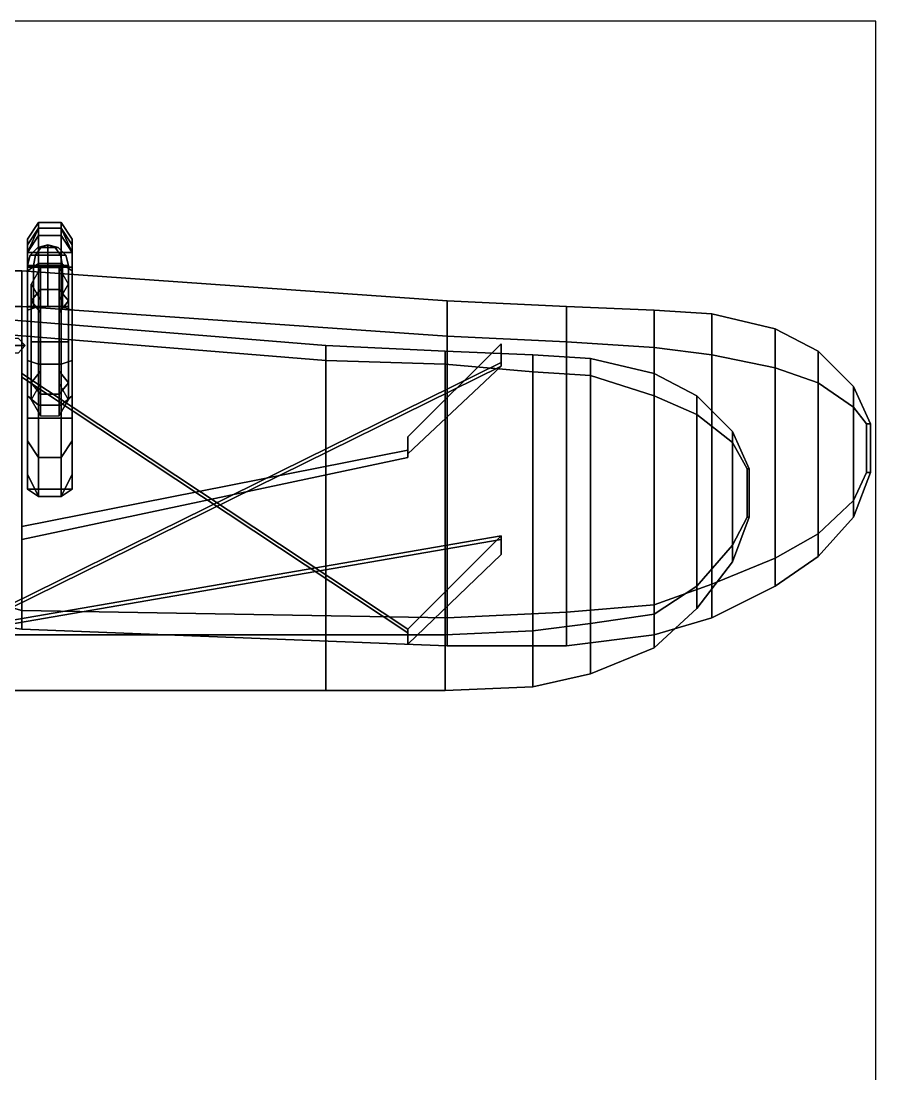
# Model space of a CAD drawing. Header units: millimetres. Extents: x -6 to 5.6, y -5.2 to 13.7.
# Drawn here: x 0.98 to 5.56, y -1.4 to 4.25 of the extents above; entities that cross this region are included whole.
import ezdxf

# ---------------------------------------------------------------- set-up
doc = ezdxf.new("R2010")
doc.units = ezdxf.units.MM
doc.header["$XCLIPFRAME"] = 2
doc.layers.add('drawing', color=9, linetype='Continuous')
doc.layers.add('wing2', color=5, linetype='Continuous')
picture_1 = doc.add_image_def('image1.gif', size_in_pixel=(1203, 979))

msp = doc.modelspace()

# ---------------------------------------------------------------- linework, layer by layer
at = {"layer": 'wing2'}
for points in [[(1.01, 3.01, -1.12), (1.01, 3.08, -1.25), (1.07, 3.17, -1.23), (1.07, 3.1, -1.11)], [(1.01, 3.08, -1.25), (1.01, 3.08, -1.38), (1.07, 3.17, -1.4), (1.07, 3.17, -1.23)], [(1.01, 3.08, -1.38), (1.01, 3.05, -1.43), (1.07, 3.14, -1.44), (1.07, 3.17, -1.4)], [(1.07, 3.1, -1.11), (1.07, 3.17, -1.23), (1.19, 3.17, -1.23), (1.19, 3.1, -1.11)], [(1.07, 3.17, -1.23), (1.07, 3.17, -1.4), (1.19, 3.17, -1.4), (1.19, 3.17, -1.23)], [(1.07, 3.17, -1.4), (1.07, 3.14, -1.44), (1.19, 3.14, -1.44), (1.19, 3.17, -1.4)], [(1.25, 3.08, -1.25), (1.25, 3.01, -1.12), (1.19, 3.1, -1.11), (1.19, 3.17, -1.23)], [(1.19, 3.17, -1.4), (1.19, 3.14, -1.44), (1.25, 3.05, -1.43), (1.25, 3.08, -1.38)], [(1.25, 3.08, -1.38), (1.25, 3.08, -1.25), (1.19, 3.17, -1.23), (1.19, 3.17, -1.4)], [(1.01, 3.05, -1.43), (1.01, 3.01, -1.57), (1.01, 3.01, -1.57), (1.07, 3.14, -1.44)], [(1.07, 3.14, -1.44), (1.01, 3.01, -1.57), (1.25, 3.01, -1.57), (1.19, 3.14, -1.44)], [(1.19, 3.14, -1.44), (1.25, 3.01, -1.57), (1.25, 3.01, -1.57), (1.25, 3.05, -1.43)], [(1.01, 2.91, -1.02), (1.01, 3.01, -1.12), (1.07, 3.1, -1.11), (1.07, 2.95, -0.98)], [(1.01, 2.43, -0.94), (1.01, 2.24, -1), (1.01, 3.08, -1.25), (1.01, 3.01, -1.12)], [(1.01, 2.24, -1), (1.01, 2, -1.13), (1.01, 3.08, -1.38), (1.01, 3.08, -1.25)], [(1.01, 2, -1.13), (1.01, 1.82, -1.32), (1.01, 3.05, -1.43), (1.01, 3.08, -1.38)], [(1.01, 1.82, -1.32), (1.01, 1.74, -1.37), (1.01, 3.01, -1.57), (1.01, 3.05, -1.43)], [(1.12, 3.05, 1.215), (1.065, 3.0353, 1.215), (1.0811, 3.0353, 1.1761), (1.12, 3.05, 1.215)], [(1.12, 3.05, 1.215), (1.0811, 3.0353, 1.2539), (1.065, 3.0353, 1.215), (1.12, 3.05, 1.215)], [(1.07, 2.95, -0.98), (1.07, 3.1, -1.11), (1.19, 3.1, -1.11), (1.19, 2.95, -0.98)], [(1.12, 3.05, 1.215), (1.0811, 3.0353, 1.1761), (1.12, 3.0353, 1.16), (1.12, 3.05, 1.215)], [(1.12, 3.05, 1.215), (1.12, 3.0353, 1.27), (1.0811, 3.0353, 1.2539), (1.12, 3.05, 1.215)], [(1.12, 3.05, 1.215), (1.1589, 3.0353, 1.1761), (1.175, 3.0353, 1.215), (1.12, 3.05, 1.215)], [(1.12, 3.05, 1.215), (1.12, 3.0353, 1.16), (1.1589, 3.0353, 1.1761), (1.12, 3.05, 1.215)], [(1.12, 3.05, 1.215), (1.1589, 3.0353, 1.2539), (1.12, 3.0353, 1.27), (1.12, 3.05, 1.215)], [(1.12, 3.05, 1.215), (1.175, 3.0353, 1.215), (1.1589, 3.0353, 1.2539), (1.12, 3.05, 1.215)], [(1.25, 3.01, -1.12), (1.25, 2.91, -1.02), (1.19, 2.95, -0.98), (1.19, 3.1, -1.11)], [(1.25, 3.08, -1.25), (1.25, 2.24, -1), (1.25, 2.43, -0.94), (1.25, 3.01, -1.12)], [(1.25, 3.08, -1.38), (1.25, 2, -1.13), (1.25, 2.24, -1), (1.25, 3.08, -1.25)], [(1.25, 3.05, -1.43), (1.25, 1.82, -1.32), (1.25, 2, -1.13), (1.25, 3.08, -1.38)], [(1.25, 3.01, -1.57), (1.25, 1.74, -1.37), (1.25, 1.82, -1.32), (1.25, 3.05, -1.43)], [(1.01, 3.01, -1.57), (1.01, 2.93, -1.61), (1.25, 2.93, -1.61), (1.25, 3.01, -1.57)], [(1.01, 1.74, -1.37), (1.01, 2.12, -1.52), (1.01, 2.93, -1.61), (1.01, 3.01, -1.57)], [(1.01, 2.7, -0.94), (1.01, 2.43, -0.94), (1.01, 3.01, -1.12), (1.01, 2.91, -1.02)], [(1.0247, 2.995, 1.215), (1.01, 2.94, 1.215), (1.0422, 2.94, 1.1372), (1.0526, 2.995, 1.1476)], [(1.0526, 2.995, 1.2824), (1.0422, 2.94, 1.2928), (1.01, 2.94, 1.215), (1.0247, 2.995, 1.215)], [(1.065, 3.0353, 1.215), (1.0247, 2.995, 1.215), (1.0526, 2.995, 1.1476), (1.0811, 3.0353, 1.1761)], [(1.0811, 3.0353, 1.2539), (1.0526, 2.995, 1.2824), (1.0247, 2.995, 1.215), (1.065, 3.0353, 1.215)], [(1.0526, 2.995, 1.1476), (1.0422, 2.94, 1.1372), (1.12, 2.94, 1.105), (1.12, 2.995, 1.1197)], [(1.12, 2.995, 1.3103), (1.12, 2.94, 1.325), (1.0422, 2.94, 1.2928), (1.0526, 2.995, 1.2824)], [(1.0811, 3.0353, 1.1761), (1.0526, 2.995, 1.1476), (1.12, 2.995, 1.1197), (1.12, 3.0353, 1.16)], [(1.12, 3.0353, 1.27), (1.12, 2.995, 1.3103), (1.0526, 2.995, 1.2824), (1.0811, 3.0353, 1.2539)], [(1.12, 3.0353, 1.16), (1.12, 2.995, 1.1197), (1.1874, 2.995, 1.1476), (1.1589, 3.0353, 1.1761)], [(1.1589, 3.0353, 1.2539), (1.1874, 2.995, 1.2824), (1.12, 2.995, 1.3103), (1.12, 3.0353, 1.27)], [(1.12, 2.995, 1.1197), (1.12, 2.94, 1.105), (1.1978, 2.94, 1.1372), (1.1874, 2.995, 1.1476)], [(1.1874, 2.995, 1.2824), (1.1978, 2.94, 1.2928), (1.12, 2.94, 1.325), (1.12, 2.995, 1.3103)], [(1.1589, 3.0353, 1.1761), (1.1874, 2.995, 1.1476), (1.2153, 2.995, 1.215), (1.175, 3.0353, 1.215)], [(1.175, 3.0353, 1.215), (1.2153, 2.995, 1.215), (1.1874, 2.995, 1.2824), (1.1589, 3.0353, 1.2539)], [(1.1874, 2.995, 1.1476), (1.1978, 2.94, 1.1372), (1.23, 2.94, 1.215), (1.2153, 2.995, 1.215)], [(1.2153, 2.995, 1.215), (1.23, 2.94, 1.215), (1.1978, 2.94, 1.2928), (1.1874, 2.995, 1.2824)], [(1.25, 2.93, -1.61), (1.25, 2.12, -1.52), (1.25, 1.74, -1.37), (1.25, 3.01, -1.57)], [(1.25, 3.01, -1.12), (1.25, 2.43, -0.94), (1.25, 2.7, -0.94), (1.25, 2.91, -1.02)], [(1.07, 2.95, -0.98), (1.07, 2.72, -0.9), (1.01, 2.7, -0.94), (1.01, 2.91, -1.02)], [(1.0422, 2.94, 1.1372), (1.01, 2.94, 1.215), (1.01, 2.72, 1.215), (1.0422, 2.72, 1.1372)], [(1.01, 2.94, 1.215), (1.0422, 2.94, 1.2928), (1.0422, 2.72, 1.2928), (1.01, 2.72, 1.215)], [(1.12, 2.94, 1.105), (1.0422, 2.94, 1.1372), (1.0422, 2.72, 1.1372), (1.12, 2.72, 1.105)], [(1.0422, 2.94, 1.2928), (1.12, 2.94, 1.325), (1.12, 2.72, 1.325), (1.0422, 2.72, 1.2928)], [(1.19, 2.95, -0.98), (1.19, 2.72, -0.9), (1.07, 2.72, -0.9), (1.07, 2.95, -0.98)], [(1.1978, 2.94, 1.1372), (1.12, 2.94, 1.105), (1.12, 2.72, 1.105), (1.1978, 2.72, 1.1372)], [(1.12, 2.94, 1.325), (1.1978, 2.94, 1.2928), (1.1978, 2.72, 1.2928), (1.12, 2.72, 1.325)], [(1.25, 2.91, -1.02), (1.25, 2.7, -0.94), (1.19, 2.72, -0.9), (1.19, 2.95, -0.98)], [(1.23, 2.94, 1.215), (1.1978, 2.94, 1.1372), (1.1978, 2.72, 1.1372), (1.23, 2.72, 1.215)], [(1.1978, 2.94, 1.2928), (1.23, 2.94, 1.215), (1.23, 2.72, 1.215), (1.1978, 2.72, 1.2928)], [(0.98, 2.72, 1.32), (0.83, 2.72, 1.32), (0.83, 2.91, 1.21), (0.98, 2.91, 1.21)], [(0.98, 2.91, 1.21), (0.83, 2.91, 1.21), (0.83, 2.72, 1.1), (0.98, 2.72, 1.1)], [(3.26, 2.75, 1.3), (0.98, 2.91, 1.21), (0.98, 2.72, 1.1), (3.26, 2.56, 1.18)], [(3.26, 2.56, 1.42), (0.98, 2.72, 1.32), (0.98, 2.91, 1.21), (3.26, 2.75, 1.3)], [(1.01, 2.93, -1.61), (1.01, 2.12, -1.52), (1.25, 2.12, -1.52), (1.25, 2.93, -1.61)], [(1.03, 2.7492, -1.6692), (1.08, 2.8104, -1.7304), (1.08, 2.9266, -1.45), (1.03, 2.84, -1.45)], [(1.08, 2.8104, -1.7304), (1.18, 2.8104, -1.7304), (1.18, 2.9266, -1.45), (1.08, 2.9266, -1.45)], [(1.18, 2.8104, -1.7304), (1.23, 2.7492, -1.6692), (1.23, 2.84, -1.45), (1.18, 2.9266, -1.45)], [(1.08, 2.688, -1.608), (1.03, 2.7492, -1.6692), (1.03, 2.84, -1.45), (1.08, 2.7534, -1.45)], [(1.23, 2.7492, -1.6692), (1.18, 2.688, -1.608), (1.18, 2.7534, -1.45), (1.23, 2.84, -1.45)], [(1.03, 2.53, -1.76), (1.08, 2.53, -1.8466), (1.08, 2.8104, -1.7304), (1.03, 2.7492, -1.6692)], [(1.08, 2.53, -1.8466), (1.18, 2.53, -1.8466), (1.18, 2.8104, -1.7304), (1.08, 2.8104, -1.7304)], [(1.18, 2.53, -1.8466), (1.23, 2.53, -1.76), (1.23, 2.7492, -1.6692), (1.18, 2.8104, -1.7304)], [(0.83, 2.72, 1.1), (0.83, 1.13, 1.1), (0.98, 1.09, 1.1), (0.98, 2.72, 1.1)], [(0.98, 1.09, 1.32), (0.83, 1.13, 1.32), (0.83, 2.72, 1.32), (0.98, 2.72, 1.32)], [(0.98, 2.72, 1.1), (0.98, 1.09, 1.1), (3.26, 1.05, 1.18), (3.26, 2.56, 1.18)], [(3.26, 1.05, 1.42), (0.98, 1.09, 1.32), (0.98, 2.72, 1.32), (3.26, 2.56, 1.42)], [(1.07, 2.72, -0.9), (1.07, 2.41, -0.9), (1.01, 2.43, -0.94), (1.01, 2.7, -0.94)], [(1.08, 2.53, -1.6734), (1.03, 2.53, -1.76), (1.03, 2.7492, -1.6692), (1.08, 2.688, -1.608)], [(1.19, 2.72, -0.9), (1.19, 2.41, -0.9), (1.07, 2.41, -0.9), (1.07, 2.72, -0.9)], [(1.08, 2.7534, -1.45), (1.08, 2.3066, -1.45), (1.08, 2.372, -1.608), (1.08, 2.688, -1.608)], [(1.18, 2.3066, -1.45), (1.18, 2.7534, -1.45), (1.18, 2.688, -1.608), (1.18, 2.372, -1.608)], [(1.23, 2.53, -1.76), (1.18, 2.53, -1.6734), (1.18, 2.688, -1.608), (1.23, 2.7492, -1.6692)], [(1.25, 2.7, -0.94), (1.25, 2.43, -0.94), (1.19, 2.41, -0.9), (1.19, 2.72, -0.9)], [(3.9, 2.72, 1.32), (3.26, 2.75, 1.3), (3.26, 2.56, 1.18), (3.9, 2.53, 1.21)], [(3.9, 2.53, 1.44), (3.26, 2.56, 1.42), (3.26, 2.75, 1.3), (3.9, 2.72, 1.32)], [(4.37, 2.7, 1.34), (3.9, 2.72, 1.32), (3.9, 2.53, 1.21), (4.37, 2.5, 1.23)], [(4.37, 2.5, 1.46), (3.9, 2.53, 1.44), (3.9, 2.72, 1.32), (4.37, 2.7, 1.34)], [(2.61, 2.51, -0.58), (0.65, 2.67, -0.56), (0.65, 2.59, -0.66), (2.61, 2.43, -0.7)], [(2.61, 2.43, -0.47), (0.65, 2.59, -0.46), (0.65, 2.67, -0.56), (2.61, 2.51, -0.58)], [(1.08, 2.688, -1.608), (1.08, 2.372, -1.608), (1.08, 2.53, -1.6734)], [(1.18, 2.372, -1.608), (1.18, 2.688, -1.608), (1.18, 2.53, -1.6734)], [(4.68, 2.68, 1.35), (4.37, 2.7, 1.34), (4.37, 2.5, 1.23), (4.68, 2.46, 1.25)], [(4.68, 2.46, 1.47), (4.37, 2.5, 1.46), (4.37, 2.7, 1.34), (4.68, 2.68, 1.35)], [(5.02, 2.6, 1.38), (4.68, 2.68, 1.35), (4.68, 2.46, 1.25), (5.02, 2.39, 1.26)], [(5.02, 2.39, 1.49), (4.68, 2.46, 1.47), (4.68, 2.68, 1.35), (5.02, 2.6, 1.38)], [(5.25, 2.48, 1.38), (5.02, 2.6, 1.38), (5.02, 2.39, 1.26), (5.25, 2.31, 1.29)], [(5.25, 2.31, 1.49), (5.02, 2.39, 1.49), (5.02, 2.6, 1.38), (5.25, 2.48, 1.38)], [(0.65, 2.59, -0.66), (0.65, 0.96, -0.66), (2.61, 0.96, -0.7), (2.61, 2.43, -0.7)], [(2.61, 0.96, -0.47), (0.65, 0.96, -0.46), (0.65, 2.59, -0.46), (2.61, 2.43, -0.47)], [(0.96, 2.55, -1.45), (0.9978, 2.51, -1.437), (0.7764, 2.51, -0.794), (0.7386, 2.55, -0.807)], [(3.26, 2.56, 1.18), (3.26, 1.05, 1.18), (3.9, 1.08, 1.21), (3.9, 2.53, 1.21)], [(3.9, 1.08, 1.44), (3.26, 1.05, 1.42), (3.26, 2.56, 1.42), (3.9, 2.53, 1.44)], [(0.9978, 2.51, -1.437), (0.96, 2.47, -1.45), (0.7386, 2.47, -0.807), (0.7764, 2.51, -0.794)], [(1.08, 2.372, -1.608), (1.03, 2.3108, -1.6692), (1.03, 2.53, -1.76), (1.08, 2.53, -1.6734)], [(1.03, 2.3108, -1.6692), (1.08, 2.2496, -1.7304), (1.08, 2.53, -1.8466), (1.03, 2.53, -1.76)], [(1.08, 2.2496, -1.7304), (1.18, 2.2496, -1.7304), (1.18, 2.53, -1.8466), (1.08, 2.53, -1.8466)], [(1.23, 2.3108, -1.6692), (1.18, 2.372, -1.608), (1.18, 2.53, -1.6734), (1.23, 2.53, -1.76)], [(1.18, 2.2496, -1.7304), (1.23, 2.3108, -1.6692), (1.23, 2.53, -1.76), (1.18, 2.53, -1.8466)], [(3.25, 2.48, -0.58), (2.61, 2.51, -0.58), (2.61, 2.43, -0.7), (3.25, 2.41, -0.7)], [(3.25, 2.41, -0.47), (2.61, 2.43, -0.47), (2.61, 2.51, -0.58), (3.25, 2.48, -0.58)], [(3.05, 2.02, -0.47), (3.05, 1.93, -0.47), (3.55, 2.4, 1.2), (3.55, 2.52, 1.2)], [(3.55, 2.52, 1.2), (3.55, 2.4, 1.2), (3.05, 1.93, -0.47), (3.05, 2.02, -0.47)], [(3.9, 2.53, 1.21), (3.9, 1.08, 1.21), (4.37, 1.12, 1.23), (4.37, 2.5, 1.23)], [(4.37, 1.12, 1.46), (3.9, 1.08, 1.44), (3.9, 2.53, 1.44), (4.37, 2.5, 1.46)], [(4.37, 2.5, 1.23), (4.37, 1.12, 1.23), (4.68, 1.23, 1.25), (4.68, 2.46, 1.25)], [(4.68, 1.23, 1.47), (4.37, 1.12, 1.46), (4.37, 2.5, 1.46), (4.68, 2.46, 1.47)], [(1.07, 2.41, -0.9), (1.07, 2.19, -0.96), (1.01, 2.24, -1), (1.01, 2.43, -0.94)], [(1.25, 2.43, -0.94), (1.25, 2.24, -1), (1.19, 2.19, -0.96), (1.19, 2.41, -0.9)], [(2.61, 2.43, -0.7), (2.61, 0.96, -0.7), (3.25, 0.96, -0.7), (3.25, 2.41, -0.7)], [(3.25, 0.96, -0.47), (2.61, 0.96, -0.47), (2.61, 2.43, -0.47), (3.25, 2.41, -0.47)], [(3.72, 2.46, -0.58), (3.25, 2.48, -0.58), (3.25, 2.41, -0.7), (3.72, 2.37, -0.7)], [(3.72, 2.37, -0.47), (3.25, 2.41, -0.47), (3.25, 2.48, -0.58), (3.72, 2.46, -0.58)], [(4.03, 2.44, -0.58), (3.72, 2.46, -0.58), (3.72, 2.37, -0.7), (4.03, 2.35, -0.7)], [(4.03, 2.35, -0.47), (3.72, 2.37, -0.47), (3.72, 2.46, -0.58), (4.03, 2.44, -0.58)], [(4.37, 2.36, -0.58), (4.03, 2.44, -0.58), (4.03, 2.35, -0.7), (4.37, 2.24, -0.69)], [(4.37, 2.24, -0.47), (4.03, 2.35, -0.47), (4.03, 2.44, -0.58), (4.37, 2.36, -0.58)], [(4.68, 2.46, 1.25), (4.68, 1.23, 1.25), (5.02, 1.37, 1.26), (5.02, 2.39, 1.26)], [(5.02, 1.37, 1.49), (4.68, 1.23, 1.47), (4.68, 2.46, 1.47), (5.02, 2.39, 1.49)], [(5.44, 2.29, 1.39), (5.25, 2.48, 1.38), (5.25, 2.31, 1.29), (5.44, 2.18, 1.32)], [(5.44, 2.18, 1.47), (5.25, 2.31, 1.49), (5.25, 2.48, 1.38), (5.44, 2.29, 1.39)], [(3.55, 2.42, 1.2), (3.55, 2.4, 1.2), (0.65, 0.97, -0.47), (0.65, 0.99, -0.47)], [(0.65, 0.99, -0.47), (0.65, 0.97, -0.47), (3.55, 2.4, 1.2), (3.55, 2.42, 1.2)], [(1.08, 2.3066, -1.45), (1.03, 2.22, -1.45), (1.03, 2.3108, -1.6692), (1.08, 2.372, -1.608)], [(1.19, 2.41, -0.9), (1.19, 2.19, -0.96), (1.07, 2.19, -0.96), (1.07, 2.41, -0.9)], [(1.23, 2.22, -1.45), (1.18, 2.3066, -1.45), (1.18, 2.372, -1.608), (1.23, 2.3108, -1.6692)], [(3.25, 2.41, -0.7), (3.25, 0.96, -0.7), (3.72, 0.98, -0.7), (3.72, 2.37, -0.7)], [(3.72, 0.98, -0.47), (3.25, 0.96, -0.47), (3.25, 2.41, -0.47), (3.72, 2.37, -0.47)], [(5.02, 2.39, 1.26), (5.02, 1.37, 1.26), (5.25, 1.5, 1.29), (5.25, 2.31, 1.29)], [(5.25, 1.5, 1.49), (5.02, 1.37, 1.49), (5.02, 2.39, 1.49), (5.25, 2.31, 1.49)], [(3.05, 0.99, -0.47), (3.05, 0.97, -0.47), (0.98, 2.34, 1.1), (0.98, 2.36, 1.1)], [(0.98, 2.36, 1.1), (0.98, 2.34, 1.1), (3.05, 0.97, -0.47), (3.05, 0.99, -0.47)], [(3.72, 2.37, -0.7), (3.72, 0.98, -0.7), (4.03, 1.02, -0.7), (4.03, 2.35, -0.7)], [(4.03, 1.02, -0.47), (3.72, 0.98, -0.47), (3.72, 2.37, -0.47), (4.03, 2.35, -0.47)], [(4.03, 2.35, -0.7), (4.03, 1.02, -0.7), (4.37, 1.07, -0.69), (4.37, 2.24, -0.69)], [(4.37, 1.07, -0.47), (4.03, 1.02, -0.47), (4.03, 2.35, -0.47), (4.37, 2.24, -0.47)], [(4.6, 2.24, -0.58), (4.37, 2.36, -0.58), (4.37, 2.24, -0.69), (4.6, 2.14, -0.66)], [(4.6, 2.14, -0.49), (4.37, 2.24, -0.47), (4.37, 2.36, -0.58), (4.6, 2.24, -0.58)], [(1.03, 2.22, -1.45), (1.08, 2.1334, -1.45), (1.08, 2.2496, -1.7304), (1.03, 2.3108, -1.6692)], [(1.18, 2.1334, -1.45), (1.23, 2.22, -1.45), (1.23, 2.3108, -1.6692), (1.18, 2.2496, -1.7304)], [(5.25, 2.31, 1.29), (5.25, 1.5, 1.29), (5.44, 1.68, 1.32), (5.44, 2.18, 1.32)], [(5.44, 1.68, 1.47), (5.25, 1.5, 1.49), (5.25, 2.31, 1.49), (5.44, 2.18, 1.47)], [(5.53, 2.09, 1.4), (5.44, 2.29, 1.39), (5.44, 2.18, 1.32), (5.51, 2.09, 1.35)], [(5.51, 2.09, 1.46), (5.44, 2.18, 1.47), (5.44, 2.29, 1.39), (5.53, 2.09, 1.4)], [(1.07, 2.19, -0.96), (1.07, 1.91, -1.12), (1.01, 2, -1.13), (1.01, 2.24, -1)], [(1.08, 2.1334, -1.45), (1.18, 2.1334, -1.45), (1.18, 2.2496, -1.7304), (1.08, 2.2496, -1.7304)], [(1.25, 2.24, -1), (1.25, 2, -1.13), (1.19, 1.91, -1.12), (1.19, 2.19, -0.96)], [(4.37, 2.24, -0.69), (4.37, 1.07, -0.69), (4.6, 1.22, -0.66), (4.6, 2.14, -0.66)], [(4.6, 1.22, -0.49), (4.37, 1.07, -0.47), (4.37, 2.24, -0.47), (4.6, 2.14, -0.49)], [(4.79, 2.05, -0.58), (4.6, 2.24, -0.58), (4.6, 2.14, -0.66), (4.79, 1.99, -0.63)], [(4.79, 1.99, -0.52), (4.6, 2.14, -0.49), (4.6, 2.24, -0.58), (4.79, 2.05, -0.58)], [(1.19, 2.19, -0.96), (1.19, 1.91, -1.12), (1.07, 1.91, -1.12), (1.07, 2.19, -0.96)], [(5.44, 2.18, 1.32), (5.44, 1.68, 1.32), (5.51, 1.83, 1.35), (5.51, 2.09, 1.35)], [(5.51, 1.83, 1.46), (5.44, 1.68, 1.47), (5.44, 2.18, 1.47), (5.51, 2.09, 1.46)], [(1.25, 1.74, -1.37), (1.25, 2.12, -1.52), (1.01, 2.12, -1.52), (1.01, 1.74, -1.37)], [(4.6, 2.14, -0.66), (4.6, 1.22, -0.66), (4.79, 1.44, -0.63), (4.79, 1.99, -0.63)], [(4.79, 1.44, -0.52), (4.6, 1.22, -0.49), (4.6, 2.14, -0.49), (4.79, 1.99, -0.52)], [(5.51, 2.09, 1.35), (5.51, 1.83, 1.35), (5.53, 1.83, 1.4), (5.53, 2.09, 1.4)], [(5.53, 2.09, 1.4), (5.53, 1.83, 1.4), (5.51, 1.83, 1.46), (5.51, 2.09, 1.46)], [(4.88, 1.85, -0.58), (4.79, 2.05, -0.58), (4.79, 1.99, -0.63), (4.87, 1.85, -0.6)], [(4.87, 1.85, -0.54), (4.79, 1.99, -0.52), (4.79, 2.05, -0.58), (4.88, 1.85, -0.58)], [(1.07, 1.91, -1.12), (1.07, 1.7, -1.32), (1.01, 1.82, -1.32), (1.01, 2, -1.13)], [(1.25, 2, -1.13), (1.25, 1.82, -1.32), (1.19, 1.7, -1.32), (1.19, 1.91, -1.12)], [(4.79, 1.99, -0.63), (4.79, 1.44, -0.63), (4.87, 1.59, -0.6), (4.87, 1.85, -0.6)], [(4.87, 1.59, -0.54), (4.79, 1.44, -0.52), (4.79, 1.99, -0.52), (4.87, 1.85, -0.54)], [(0.98, 1.54, 1.1), (0.98, 1.47, 1.1), (3.05, 1.91, -0.47), (3.05, 1.95, -0.47)], [(3.05, 1.95, -0.47), (3.05, 1.91, -0.47), (0.98, 1.47, 1.1), (0.98, 1.54, 1.1)], [(1.19, 1.91, -1.12), (1.19, 1.7, -1.32), (1.07, 1.7, -1.32), (1.07, 1.91, -1.12)], [(1.07, 1.7, -1.32), (1.01, 1.74, -1.37), (1.01, 1.74, -1.37), (1.01, 1.82, -1.32)], [(1.25, 1.82, -1.32), (1.25, 1.74, -1.37), (1.25, 1.74, -1.37), (1.19, 1.7, -1.32)], [(4.87, 1.85, -0.6), (4.87, 1.59, -0.6), (4.88, 1.59, -0.58), (4.88, 1.85, -0.58)], [(4.88, 1.85, -0.58), (4.88, 1.59, -0.58), (4.87, 1.59, -0.54), (4.87, 1.85, -0.54)], [(5.51, 1.83, 1.35), (5.44, 1.68, 1.32), (5.44, 1.59, 1.39), (5.53, 1.83, 1.4)], [(5.53, 1.83, 1.4), (5.44, 1.59, 1.39), (5.44, 1.68, 1.47), (5.51, 1.83, 1.46)], [(1.19, 1.7, -1.32), (1.25, 1.74, -1.37), (1.01, 1.74, -1.37), (1.07, 1.7, -1.32)], [(5.44, 1.68, 1.32), (5.25, 1.5, 1.29), (5.25, 1.38, 1.38), (5.44, 1.59, 1.39)], [(5.44, 1.59, 1.39), (5.25, 1.38, 1.38), (5.25, 1.5, 1.49), (5.44, 1.68, 1.47)], [(4.87, 1.59, -0.6), (4.79, 1.44, -0.63), (4.79, 1.35, -0.58), (4.88, 1.59, -0.58)], [(4.88, 1.59, -0.58), (4.79, 1.35, -0.58), (4.79, 1.44, -0.52), (4.87, 1.59, -0.54)], [(0.65, 0.99, -0.47), (0.65, 0.97, -0.47), (3.55, 1.47, 1.2), (3.55, 1.49, 1.2)], [(3.55, 1.49, 1.2), (3.55, 1.47, 1.2), (0.65, 0.97, -0.47), (0.65, 0.99, -0.47)], [(3.55, 1.49, 1.2), (3.55, 1.39, 1.2), (3.05, 0.91, -0.47), (3.05, 0.99, -0.47)], [(3.05, 0.99, -0.47), (3.05, 0.91, -0.47), (3.55, 1.39, 1.2), (3.55, 1.49, 1.2)], [(5.25, 1.5, 1.29), (5.02, 1.37, 1.26), (5.02, 1.22, 1.38), (5.25, 1.38, 1.38)], [(5.25, 1.38, 1.38), (5.02, 1.22, 1.38), (5.02, 1.37, 1.49), (5.25, 1.5, 1.49)], [(4.79, 1.44, -0.63), (4.6, 1.22, -0.66), (4.6, 1.1, -0.58), (4.79, 1.35, -0.58)], [(4.79, 1.35, -0.58), (4.6, 1.1, -0.58), (4.6, 1.22, -0.49), (4.79, 1.44, -0.52)], [(5.02, 1.37, 1.26), (4.68, 1.23, 1.25), (4.68, 1.05, 1.35), (5.02, 1.22, 1.38)], [(5.02, 1.22, 1.38), (4.68, 1.05, 1.35), (4.68, 1.23, 1.47), (5.02, 1.37, 1.49)], [(4.68, 1.23, 1.25), (4.37, 1.12, 1.23), (4.37, 0.96, 1.34), (4.68, 1.05, 1.35)], [(4.68, 1.05, 1.35), (4.37, 0.96, 1.34), (4.37, 1.12, 1.46), (4.68, 1.23, 1.47)], [(4.6, 1.22, -0.66), (4.37, 1.07, -0.69), (4.37, 0.89, -0.58), (4.6, 1.1, -0.58)], [(4.6, 1.1, -0.58), (4.37, 0.89, -0.58), (4.37, 1.07, -0.47), (4.6, 1.22, -0.49)], [(0.98, 0.99, 1.21), (0.83, 1.01, 1.21), (0.83, 1.13, 1.32), (0.98, 1.09, 1.32)], [(0.98, 1.09, 1.1), (0.83, 1.13, 1.1), (0.83, 1.01, 1.21), (0.98, 0.99, 1.21)], [(3.26, 1.05, 1.18), (0.98, 1.09, 1.1), (0.98, 0.99, 1.21), (3.26, 0.9, 1.3)], [(3.26, 0.9, 1.3), (0.98, 0.99, 1.21), (0.98, 1.09, 1.32), (3.26, 1.05, 1.42)], [(3.9, 1.08, 1.21), (3.26, 1.05, 1.18), (3.26, 0.9, 1.3), (3.9, 0.9, 1.32)], [(3.9, 0.9, 1.32), (3.26, 0.9, 1.3), (3.26, 1.05, 1.42), (3.9, 1.08, 1.44)], [(4.37, 1.12, 1.23), (3.9, 1.08, 1.21), (3.9, 0.9, 1.32), (4.37, 0.96, 1.34)], [(4.37, 0.96, 1.34), (3.9, 0.9, 1.32), (3.9, 1.08, 1.44), (4.37, 1.12, 1.46)], [(4.03, 1.02, -0.7), (3.72, 0.98, -0.7), (3.72, 0.68, -0.58), (4.03, 0.75, -0.58)], [(4.03, 0.75, -0.58), (3.72, 0.68, -0.58), (3.72, 0.98, -0.47), (4.03, 1.02, -0.47)], [(4.37, 1.07, -0.69), (4.03, 1.02, -0.7), (4.03, 0.75, -0.58), (4.37, 0.89, -0.58)], [(4.37, 0.89, -0.58), (4.03, 0.75, -0.58), (4.03, 1.02, -0.47), (4.37, 1.07, -0.47)], [(2.61, 0.96, -0.7), (0.65, 0.96, -0.66), (0.65, 0.66, -0.56), (2.61, 0.66, -0.58)], [(2.61, 0.66, -0.58), (0.65, 0.66, -0.56), (0.65, 0.96, -0.46), (2.61, 0.96, -0.47)], [(3.25, 0.96, -0.7), (2.61, 0.96, -0.7), (2.61, 0.66, -0.58), (3.25, 0.66, -0.58)], [(3.25, 0.66, -0.58), (2.61, 0.66, -0.58), (2.61, 0.96, -0.47), (3.25, 0.96, -0.47)], [(3.72, 0.98, -0.7), (3.25, 0.96, -0.7), (3.25, 0.66, -0.58), (3.72, 0.68, -0.58)], [(3.72, 0.68, -0.58), (3.25, 0.66, -0.58), (3.25, 0.96, -0.47), (3.72, 0.98, -0.47)]]:
    msp.add_3dface(points, dxfattribs=at)

# ---------------------------------------------------------------- pictures from other files: only their frames are drawn
at = {"layer": 'drawing'}
image = msp.add_image(picture_1, insert=(6.46, 4.25, -13.9), size_in_units=(15.645, 12.7319), rotation=-90, dxfattribs=dict(at, fade=63))
image.dxf.v_pixel = (-0.013005, -1e-18)
image.set_boundary_path([(-0.5, 18.1), (728.45, 909.296)])
image.dxf.flags = 15

doc.saveas('drawing.dxf')
